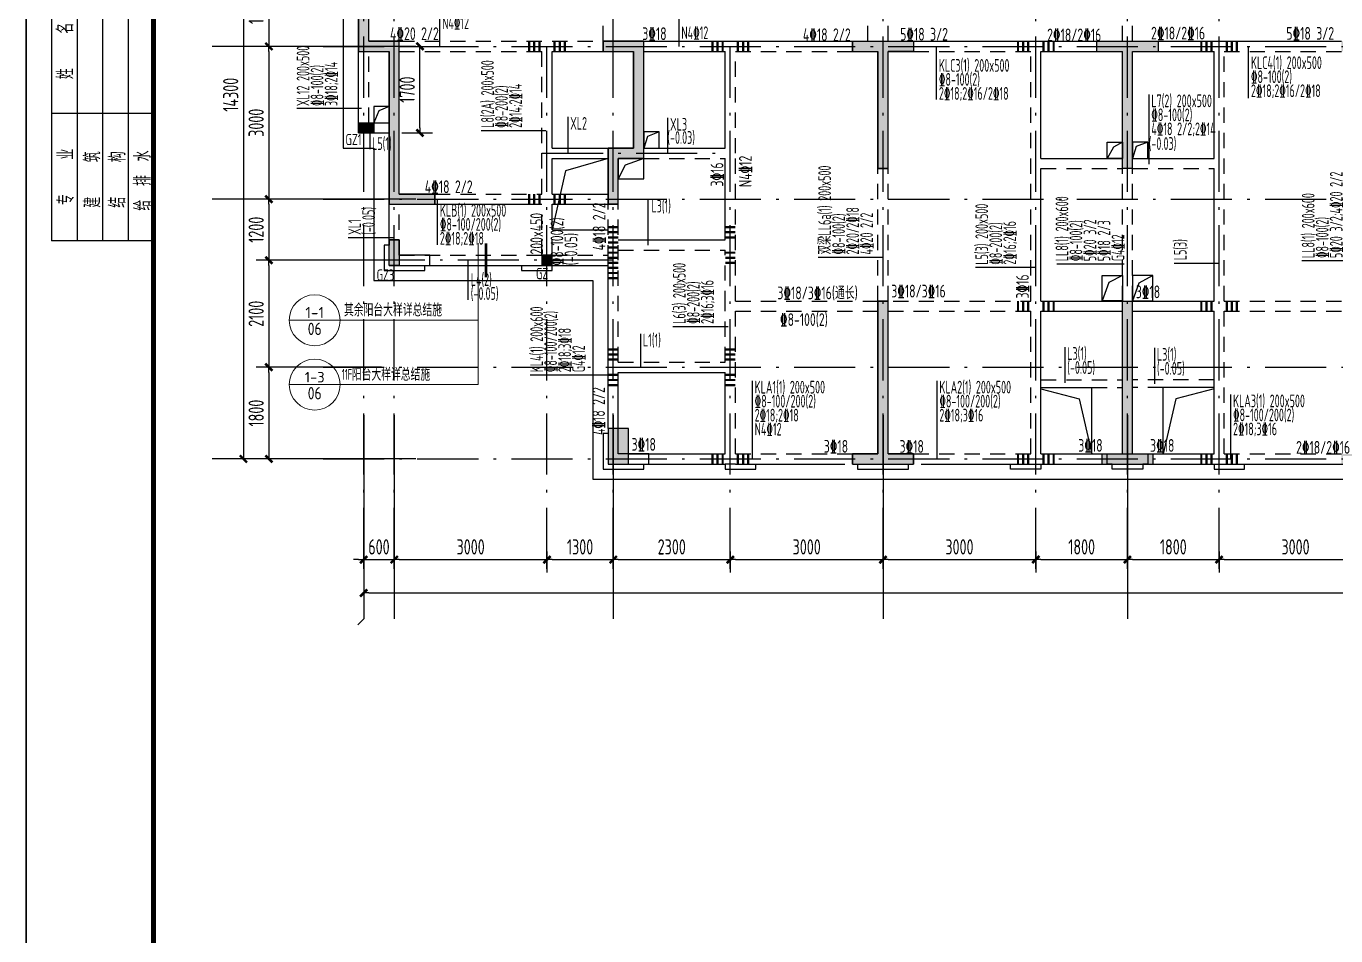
# Model space of a CAD drawing. Extents: x 580289 to 1106878, y -144605 to 78052.
# Drawn here: x 935416 to 961135, y -34033 to -16174 of the extents above; entities that cross this region are included whole.
import ezdxf
from ezdxf.enums import TextEntityAlignment as Align

# ---------------------------------------------------------------- set-up
doc = ezdxf.new("R2010")
doc.units = 0
doc.header["$LTSCALE"] = 100
doc.linetypes.add('2', pattern=[18.5, 12, -3, 0.5, -3])
doc.linetypes.add('3', pattern=[5, 3, -2])
doc.layers.get('0').update_dxf_attribs({"linetype": 'CONTINUOUS'})
doc.layers.get('Defpoints').update_dxf_attribs({"linetype": 'CONTINUOUS'})
for name, color, linetype in [('AXIS', 3, 'CONTINUOUS'), ('COLU', 7, 'CONTINUOUS'), ('DIM', 3, 'CONTINUOUS'), ('HATCH', 254, 'CONTINUOUS'), ('jiangcha', 5, 'CONTINUOUS'), ('T图框', 7, 'CONTINUOUS'), ('xj', 6, 'CONTINUOUS'), ('图框', 254, 'CONTINUOUS'), ('垂直标注', 2, 'CONTINUOUS'), ('构造柱', 7, 'CONTINUOUS'), ('梁', 4, 'CONTINUOUS'), ('梁原位标注', 7, 'CONTINUOUS'), ('梁虚线', 134, '3'), ('次梁箍筋', 1, 'CONTINUOUS'), ('水平标注', 2, 'CONTINUOUS'), ('洞口边线', 7, 'CONTINUOUS'), ('管道井', 3, 'CONTINUOUS'), ('网格', 253, '2')]:
    doc.layers.add(name, color=color, linetype=linetype)
doc.layers.add('DIM_IDEN', color=1, linetype='CONTINUOUS', lineweight=18)
doc.styles.add('_TCH_LABEL', font='tssdeng.shx', dxfattribs={"width": 0.7, "bigfont": 'tssdchn.shx'})
doc.styles.add('DX', font='tssdeng.shx', dxfattribs={"width": 0.7, "bigfont": 'tssdchn.shx'})
doc.styles.get("Standard").update_dxf_attribs({"font": 'tssdeng.shx', "width": 0.7, "bigfont": 'tssdchn.shx'})
doc.styles.add('TSSD_Dimension', font='Tssdeng.shx', dxfattribs={"width": 0.7, "bigfont": 'tssdchn.shx'})
doc.dimstyles.new('TSSD_100_100$0', dxfattribs={"dimtxt": 300, "dimasz": 100, "dimexe": 250, "dimexo": 250, "dimgap": 100, "dimtad": 1, "dimdec": 0, "dimzin": 0, "dimdsep": 46, "dimtxsty": 'TSSD_Dimension', "dimblk": '_TSDBK', "dimblk1": '_TSDBK', "dimblk2": '_TSDBK', "dimsah": 1, "dimcen": 0, "dimclrt": 7, "dimadec": 0, "dimazin": 0, "dimtfac": 1, "dimtdec": 0, "dimtix": 1, "dimtmove": 2, "dimatfit": 3, "dimldrblk": '_TSDBK', "dimfxl": 1, "dimtolj": 1, "dimtzin": 0, "dimarcsym": 0})

# ---------------------------------------------------------------- blocks, each defined once
blk = doc.blocks.new('A$C72C84CBD')
at = {"layer": '图框', "color": 0}
for p, q in [((500, 58400), (500, 43400)), ((1000, 58400), (1000, 43400)), ((1500, 58400), (1500, 43400)), ((2000, 58400), (2000, 43400)), ((2500, 45900), (500, 45900)), ((2500, 43400), (500, 43400))]:
    blk.add_line(p, q, dxfattribs=at)
for points in [[(0, 0), (0, 59400), (84100, 59400), (84100, 0)], [(0, 0), (84100, 0), (84100, 59400), (0, 59400)]]:
    blk.add_lwpolyline(points, close=True, dxfattribs=at)
at = {"layer": '图框', "color": 0, "const_width": 100}
blk.add_lwpolyline([(2500, 1000), (83100, 1000), (83100, 58400), (2500, 58400)], close=True, dxfattribs=at)
at = {"layer": '图框', "color": 0, "style": 'DX', "width": 0.7}
for s, p in [('姓     名', (752, 47126)), ('专     业', (762, 44655)), ('建     筑', (1283, 44602, 2200)), ('结     构', (1774, 44602, 2200)), ('给  排  水', (2271, 44582, 2200))]:
    blk.add_text(s, height=320, rotation=90, dxfattribs=at).set_placement(p, align=Align.MIDDLE)
blk = doc.blocks.new('图框')
at = {"layer": 'T图框', "color": 4}
blk.add_blockref('A$C72C84CBD', (602717, 102744), dxfattribs=at)
blk = doc.blocks.new('_TSDBK')
blk.add_line((-1, 0), (0, 0))
at = {"const_width": 0.5}
blk.add_lwpolyline([(-0.7, -0.7), (0.7, 0.7)], dxfattribs=at)
blk = doc.blocks.new('*D1943')
at = {"layer": 'Defpoints', "color": 0}
for p in [(-26562, 1500), (-26562, 100), (-26562, 100)]:
    blk.add_point(p, dxfattribs=at)
at = {"layer": 'DIM', "color": 0, "lineweight": -2}
for p, q in [((-26562, 1400), (-26562, 200)), ((-26312, 1500), (-26312, 1500)), ((-26312, 100), (-26312, 100))]:
    blk.add_line(p, q, dxfattribs=at)
at = {"layer": 'DIM', "color": 0, "lineweight": -2, "xscale": 100, "yscale": 100, "zscale": 100}
for p, rotation in [((-26562, 1500), 90), ((-26562, 100), 270)]:
    blk.add_blockref('_TSDBK', p, dxfattribs=dict(at, rotation=rotation))
at = {"layer": 'DIM', "color": 7, "insert": (-26812, 800), "char_height": 300, "attachment_point": 5, "rotation": 90, "style": 'TSSD_Dimension'}
blk.add_mtext('\\A1;1400', dxfattribs=at)
blk = doc.blocks.new('*D1944')
at = {"layer": 'Defpoints', "color": 0}
for p in [(-26562, 100), (-26562, -2900), (-26562, -2900)]:
    blk.add_point(p, dxfattribs=at)
at = {"layer": 'DIM', "color": 0, "lineweight": -2}
for p, q in [((-26562, 0), (-26562, -2800)), ((-26312, 100), (-26312, 100)), ((-26312, -2900), (-26312, -2900))]:
    blk.add_line(p, q, dxfattribs=at)
at = {"layer": 'DIM', "color": 0, "lineweight": -2, "xscale": 100, "yscale": 100, "zscale": 100}
for p, rotation in [((-26562, 100), 90), ((-26562, -2900), 270)]:
    blk.add_blockref('_TSDBK', p, dxfattribs=dict(at, rotation=rotation))
at = {"layer": 'DIM', "color": 7, "insert": (-26812, -1400), "char_height": 300, "attachment_point": 5, "rotation": 90, "style": 'TSSD_Dimension'}
blk.add_mtext('\\A1;3000', dxfattribs=at)
blk = doc.blocks.new('*D1945')
at = {"layer": 'Defpoints', "color": 0}
for p in [(-25498, -6200), (-26562, -8000), (-25498, -8000)]:
    blk.add_point(p, dxfattribs=at)
at = {"layer": 'DIM', "color": 0, "lineweight": -2}
for p, q in [((-25748, -6200), (-26812, -6200)), ((-26562, -6300), (-26562, -7900)), ((-25748, -8000), (-26812, -8000))]:
    blk.add_line(p, q, dxfattribs=at)
at = {"layer": 'DIM', "color": 0, "lineweight": -2, "xscale": 100, "yscale": 100, "zscale": 100}
for p, rotation in [((-26562, -6200), 90), ((-26562, -8000), 270)]:
    blk.add_blockref('_TSDBK', p, dxfattribs=dict(at, rotation=rotation))
at = {"layer": 'DIM', "color": 7, "insert": (-26812, -7100), "char_height": 300, "attachment_point": 5, "rotation": 90, "style": 'TSSD_Dimension'}
blk.add_mtext('\\A1;1800', dxfattribs=at)
blk = doc.blocks.new('*D1946')
at = {"layer": 'Defpoints', "color": 0}
for p in [(-27062, 6300), (-27062, -8000), (-27062, -8000)]:
    blk.add_point(p, dxfattribs=at)
at = {"layer": 'DIM', "color": 0, "lineweight": -2}
for p, q in [((-27312, 6300), (-27312, 6300)), ((-27062, 6200), (-27062, -7900))]:
    blk.add_line(p, q, dxfattribs=at)
at = {"layer": 'DIM', "color": 0, "lineweight": -2, "xscale": 100, "yscale": 100, "zscale": 100}
for p, rotation in [((-27062, 6300), 90), ((-27062, -8000), 270)]:
    blk.add_blockref('_TSDBK', p, dxfattribs=dict(at, rotation=rotation))
at = {"layer": 'DIM', "color": 7, "insert": (-27312, -850), "char_height": 300, "attachment_point": 5, "rotation": 90, "style": 'TSSD_Dimension'}
blk.add_mtext('\\A1;14300', dxfattribs=at)
blk = doc.blocks.new('*D1947')
at = {"layer": 'Defpoints', "color": 0}
for p in [(-24700, -9569), (-24100, -9569), (-24100, -9977)]:
    blk.add_point(p, dxfattribs=at)
at = {"layer": 'DIM', "color": 0, "lineweight": -2}
for p, q in [((-24800, -9977), (-24900, -9977)), ((-24700, -9819), (-24700, -10227)), ((-24700, -9977), (-24100, -9977)), ((-24100, -9819), (-24100, -10227)), ((-24000, -9977), (-23900, -9977))]:
    blk.add_line(p, q, dxfattribs=at)
at = {"layer": 'DIM', "color": 0, "lineweight": -2, "xscale": 100, "yscale": 100, "zscale": 100}
blk.add_blockref('_TSDBK', (-24700, -9977), dxfattribs=at)
at = {"layer": 'DIM', "color": 0, "lineweight": -2, "xscale": 100, "yscale": 100, "zscale": 100, "rotation": 180}
blk.add_blockref('_TSDBK', (-24100, -9977), dxfattribs=at)
at = {"layer": 'DIM', "color": 7, "insert": (-24400, -9727), "char_height": 300, "attachment_point": 5, "style": 'TSSD_Dimension'}
blk.add_mtext('\\A1;600', dxfattribs=at)
blk = doc.blocks.new('*D1948')
at = {"layer": 'Defpoints', "color": 0}
for p in [(-24100, -9569), (-21100, -9569), (-21100, -9977)]:
    blk.add_point(p, dxfattribs=at)
at = {"layer": 'DIM', "color": 0, "lineweight": -2}
for p, q in [((-24100, -9819), (-24100, -10227)), ((-24000, -9977), (-21200, -9977)), ((-21100, -9819), (-21100, -10227))]:
    blk.add_line(p, q, dxfattribs=at)
at = {"layer": 'DIM', "color": 0, "lineweight": -2, "xscale": 100, "yscale": 100, "zscale": 100, "rotation": 180}
blk.add_blockref('_TSDBK', (-24100, -9977), dxfattribs=at)
at = {"layer": 'DIM', "color": 0, "lineweight": -2, "xscale": 100, "yscale": 100, "zscale": 100}
blk.add_blockref('_TSDBK', (-21100, -9977), dxfattribs=at)
at = {"layer": 'DIM', "color": 7, "insert": (-22600, -9727), "char_height": 300, "attachment_point": 5, "style": 'TSSD_Dimension'}
blk.add_mtext('\\A1;3000', dxfattribs=at)
blk = doc.blocks.new('*D1949')
at = {"layer": 'Defpoints', "color": 0}
for p in [(-21100, -9569), (-19800, -9569), (-19800, -9977)]:
    blk.add_point(p, dxfattribs=at)
at = {"layer": 'DIM', "color": 0, "lineweight": -2}
for p, q in [((-21100, -9819), (-21100, -10227)), ((-21000, -9977), (-19900, -9977)), ((-19800, -9819), (-19800, -10227))]:
    blk.add_line(p, q, dxfattribs=at)
at = {"layer": 'DIM', "color": 0, "lineweight": -2, "xscale": 100, "yscale": 100, "zscale": 100, "rotation": 180}
blk.add_blockref('_TSDBK', (-21100, -9977), dxfattribs=at)
at = {"layer": 'DIM', "color": 0, "lineweight": -2, "xscale": 100, "yscale": 100, "zscale": 100}
blk.add_blockref('_TSDBK', (-19800, -9977), dxfattribs=at)
at = {"layer": 'DIM', "color": 7, "insert": (-20450, -9727), "char_height": 300, "attachment_point": 5, "style": 'TSSD_Dimension'}
blk.add_mtext('\\A1;1300', dxfattribs=at)
blk = doc.blocks.new('*D1950')
at = {"layer": 'Defpoints', "color": 0}
for p in [(-19800, -9569), (-17500, -9569), (-17500, -9977)]:
    blk.add_point(p, dxfattribs=at)
at = {"layer": 'DIM', "color": 0, "lineweight": -2}
for p, q in [((-19800, -9819), (-19800, -10227)), ((-19700, -9977), (-17600, -9977)), ((-17500, -9819), (-17500, -10227))]:
    blk.add_line(p, q, dxfattribs=at)
at = {"layer": 'DIM', "color": 0, "lineweight": -2, "xscale": 100, "yscale": 100, "zscale": 100, "rotation": 180}
blk.add_blockref('_TSDBK', (-19800, -9977), dxfattribs=at)
at = {"layer": 'DIM', "color": 0, "lineweight": -2, "xscale": 100, "yscale": 100, "zscale": 100}
blk.add_blockref('_TSDBK', (-17500, -9977), dxfattribs=at)
at = {"layer": 'DIM', "color": 7, "insert": (-18650, -9727), "char_height": 300, "attachment_point": 5, "style": 'TSSD_Dimension'}
blk.add_mtext('\\A1;2300', dxfattribs=at)
blk = doc.blocks.new('*D1951')
at = {"layer": 'Defpoints', "color": 0}
for p in [(-17500, -9569), (-14500, -9569), (-14500, -9977)]:
    blk.add_point(p, dxfattribs=at)
at = {"layer": 'DIM', "color": 0, "lineweight": -2}
for p, q in [((-17500, -9819), (-17500, -10227)), ((-17400, -9977), (-14600, -9977)), ((-14500, -9819), (-14500, -10227))]:
    blk.add_line(p, q, dxfattribs=at)
at = {"layer": 'DIM', "color": 0, "lineweight": -2, "xscale": 100, "yscale": 100, "zscale": 100, "rotation": 180}
blk.add_blockref('_TSDBK', (-17500, -9977), dxfattribs=at)
at = {"layer": 'DIM', "color": 0, "lineweight": -2, "xscale": 100, "yscale": 100, "zscale": 100}
blk.add_blockref('_TSDBK', (-14500, -9977), dxfattribs=at)
at = {"layer": 'DIM', "color": 7, "insert": (-16000, -9727), "char_height": 300, "attachment_point": 5, "style": 'TSSD_Dimension'}
blk.add_mtext('\\A1;3000', dxfattribs=at)
blk = doc.blocks.new('*D1952')
at = {"layer": 'Defpoints', "color": 0}
for p in [(-14500, -9569), (-11500, -9569), (-11500, -9977)]:
    blk.add_point(p, dxfattribs=at)
at = {"layer": 'DIM', "color": 0, "lineweight": -2}
for p, q in [((-14500, -9819), (-14500, -10227)), ((-14400, -9977), (-11600, -9977)), ((-11500, -9819), (-11500, -10227))]:
    blk.add_line(p, q, dxfattribs=at)
at = {"layer": 'DIM', "color": 0, "lineweight": -2, "xscale": 100, "yscale": 100, "zscale": 100, "rotation": 180}
blk.add_blockref('_TSDBK', (-14500, -9977), dxfattribs=at)
at = {"layer": 'DIM', "color": 0, "lineweight": -2, "xscale": 100, "yscale": 100, "zscale": 100}
blk.add_blockref('_TSDBK', (-11500, -9977), dxfattribs=at)
at = {"layer": 'DIM', "color": 7, "insert": (-13000, -9727), "char_height": 300, "attachment_point": 5, "style": 'TSSD_Dimension'}
blk.add_mtext('\\A1;3000', dxfattribs=at)
blk = doc.blocks.new('*D1953')
at = {"layer": 'Defpoints', "color": 0}
for p in [(-11500, -9569), (-9700, -9569), (-9700, -9977)]:
    blk.add_point(p, dxfattribs=at)
at = {"layer": 'DIM', "color": 0, "lineweight": -2}
for p, q in [((-11500, -9819), (-11500, -10227)), ((-11400, -9977), (-9800, -9977)), ((-9700, -9819), (-9700, -10227))]:
    blk.add_line(p, q, dxfattribs=at)
at = {"layer": 'DIM', "color": 0, "lineweight": -2, "xscale": 100, "yscale": 100, "zscale": 100, "rotation": 180}
blk.add_blockref('_TSDBK', (-11500, -9977), dxfattribs=at)
at = {"layer": 'DIM', "color": 0, "lineweight": -2, "xscale": 100, "yscale": 100, "zscale": 100}
blk.add_blockref('_TSDBK', (-9700, -9977), dxfattribs=at)
at = {"layer": 'DIM', "color": 7, "insert": (-10600, -9727), "char_height": 300, "attachment_point": 5, "style": 'TSSD_Dimension'}
blk.add_mtext('\\A1;1800', dxfattribs=at)
blk = doc.blocks.new('*D1954')
at = {"layer": 'Defpoints', "color": 0}
for p in [(-9700, -9569), (-7900, -9569), (-7900, -9977)]:
    blk.add_point(p, dxfattribs=at)
at = {"layer": 'DIM', "color": 0, "lineweight": -2}
for p, q in [((-9700, -9819), (-9700, -10227)), ((-9600, -9977), (-8000, -9977)), ((-7900, -9819), (-7900, -10227))]:
    blk.add_line(p, q, dxfattribs=at)
at = {"layer": 'DIM', "color": 0, "lineweight": -2, "xscale": 100, "yscale": 100, "zscale": 100, "rotation": 180}
blk.add_blockref('_TSDBK', (-9700, -9977), dxfattribs=at)
at = {"layer": 'DIM', "color": 0, "lineweight": -2, "xscale": 100, "yscale": 100, "zscale": 100}
blk.add_blockref('_TSDBK', (-7900, -9977), dxfattribs=at)
at = {"layer": 'DIM', "color": 7, "insert": (-8800, -9727), "char_height": 300, "attachment_point": 5, "style": 'TSSD_Dimension'}
blk.add_mtext('\\A1;1800', dxfattribs=at)
blk = doc.blocks.new('*D1955')
at = {"layer": 'Defpoints', "color": 0}
for p in [(-7900, -9569), (-4900, -9569), (-4900, -9977)]:
    blk.add_point(p, dxfattribs=at)
at = {"layer": 'DIM', "color": 0, "lineweight": -2}
for p, q in [((-7900, -9819), (-7900, -10227)), ((-7800, -9977), (-5000, -9977)), ((-4900, -9819), (-4900, -10227))]:
    blk.add_line(p, q, dxfattribs=at)
at = {"layer": 'DIM', "color": 0, "lineweight": -2, "xscale": 100, "yscale": 100, "zscale": 100, "rotation": 180}
blk.add_blockref('_TSDBK', (-7900, -9977), dxfattribs=at)
at = {"layer": 'DIM', "color": 0, "lineweight": -2, "xscale": 100, "yscale": 100, "zscale": 100}
blk.add_blockref('_TSDBK', (-4900, -9977), dxfattribs=at)
at = {"layer": 'DIM', "color": 7, "insert": (-6400, -9727), "char_height": 300, "attachment_point": 5, "style": 'TSSD_Dimension'}
blk.add_mtext('\\A1;3000', dxfattribs=at)
blk = doc.blocks.new('*D1969')
at = {"layer": 'Defpoints', "color": 0}
for p in [(-24700, -10476), (24500, -10356), (24500, -10631)]:
    blk.add_point(p, dxfattribs=at)
at = {"layer": 'DIM', "color": 0, "lineweight": -2}
for p, q in [((-24700, -10726), (-24700, -10881)), ((-24600, -10631), (24400, -10631)), ((24500, -10606), (24500, -10881))]:
    blk.add_line(p, q, dxfattribs=at)
at = {"layer": 'DIM', "color": 0, "lineweight": -2, "xscale": 100, "yscale": 100, "zscale": 100, "rotation": 180}
blk.add_blockref('_TSDBK', (-24700, -10631), dxfattribs=at)
at = {"layer": 'DIM', "color": 0, "lineweight": -2, "xscale": 100, "yscale": 100, "zscale": 100}
blk.add_blockref('_TSDBK', (24500, -10631), dxfattribs=at)
at = {"layer": 'DIM', "color": 7, "insert": (-100, -10381), "char_height": 300, "attachment_point": 5, "style": 'TSSD_Dimension'}
blk.add_mtext('\\A1;49200', dxfattribs=at)
blk = doc.blocks.new('*D1979')
at = {"layer": 'Defpoints', "color": 0}
for p in [(-24200, -2900), (-26562, -4100), (-24200, -4100)]:
    blk.add_point(p, dxfattribs=at)
at = {"layer": 'DIM', "color": 0, "lineweight": -2}
for p, q in [((-24450, -2900), (-26812, -2900)), ((-26562, -3000), (-26562, -4000)), ((-24450, -4100), (-26812, -4100))]:
    blk.add_line(p, q, dxfattribs=at)
at = {"layer": 'DIM', "color": 0, "lineweight": -2, "xscale": 100, "yscale": 100, "zscale": 100}
for p, rotation in [((-26562, -2900), 90), ((-26562, -4100), 270)]:
    blk.add_blockref('_TSDBK', p, dxfattribs=dict(at, rotation=rotation))
at = {"layer": 'DIM', "color": 7, "insert": (-26812, -3500), "char_height": 300, "attachment_point": 5, "rotation": 90, "style": 'TSSD_Dimension'}
blk.add_mtext('\\A1;1200', dxfattribs=at)
blk = doc.blocks.new('*D1980')
at = {"layer": 'Defpoints', "color": 0}
for p in [(-24200, -4100), (-26562, -6200), (-24100, -6200)]:
    blk.add_point(p, dxfattribs=at)
at = {"layer": 'DIM', "color": 0, "lineweight": -2}
for p, q in [((-24450, -4100), (-26812, -4100)), ((-26562, -4200), (-26562, -6100)), ((-24350, -6200), (-26812, -6200))]:
    blk.add_line(p, q, dxfattribs=at)
at = {"layer": 'DIM', "color": 0, "lineweight": -2, "xscale": 100, "yscale": 100, "zscale": 100}
for p, rotation in [((-26562, -4100), 90), ((-26562, -6200), 270)]:
    blk.add_blockref('_TSDBK', p, dxfattribs=dict(at, rotation=rotation))
at = {"layer": 'DIM', "color": 7, "insert": (-26812, -5150), "char_height": 300, "attachment_point": 5, "rotation": 90, "style": 'TSSD_Dimension'}
blk.add_mtext('\\A1;2100', dxfattribs=at)
blk = doc.blocks.new('*D1082')
at = {"layer": 'Defpoints', "color": 0}
for p in [(942510, -16570), (943149, -16570), (942544, -18269)]:
    blk.add_point(p, dxfattribs=at)
at = {"layer": 'DIM', "color": 0, "lineweight": -2}
for p, q in [((942760, -16570), (943399, -16570)), ((943149, -18169), (943149, -16670)), ((942794, -18269), (943399, -18269))]:
    blk.add_line(p, q, dxfattribs=at)
at = {"layer": 'DIM', "color": 0, "lineweight": -2, "xscale": 100, "yscale": 100, "zscale": 100}
for p, rotation in [((943149, -16570), 90), ((943149, -18269), 270)]:
    blk.add_blockref('_TSDBK', p, dxfattribs=dict(at, rotation=rotation))
at = {"layer": 'DIM', "color": 7, "insert": (942899, -17420), "char_height": 300, "attachment_point": 5, "rotation": 90, "style": 'TSSD_Dimension'}
blk.add_mtext('\\A1;1700', dxfattribs=at)
blk = doc.blocks.new('biaozhun')
at = {"layer": 'HATCH'}
h = blk.add_hatch(color=256, dxfattribs=at)
h.paths.add_polyline_path([(-19500, -8100), (-19500, -7400), (-19900, -7400), (-19900, -8100)])
h.paths.add_polyline_path([(-24000, 3000), (-24000, 3450), (-24800, 3450), (-24800, 3000)])
h.paths.add_polyline_path([(-20500, 5400), (-20500, 5600), (-20000, 5600), (-20000, 6400), (-19200, 6400), (-19200, 6200), (-19800, 6200), (-19800, 5400)])
h.paths.add_polyline_path([(-24000, 4700), (-24200, 4700), (-24200, 5600), (-22500, 5600), (-22500, 5400), (-24000, 5400)])
h.paths.add_polyline_path([(-19700, -3000), (-19900, -3000), (-19900, -1900), (-19400, -1900), (-19400, 0), (-19999.3, 0), (-19999.3, 200), (-19200, 200), (-19200, -2100), (-19700, -2100)])
h.paths.add_polyline_path([(-24200, -3000), (-24200, 0), (-24800, 0), (-24800, 900), (-24600, 900), (-24600, 200), (-24000, 200), (-24000, -2800), (-23300, -2800), (-23300, -3000)])
h.paths.add_polyline_path([(-20000, 3200), (-19800, 3200), (-19800, 1600), (-19100, 1600), (-19100, 1400), (-20000, 1400)])
edge = h.paths.add_edge_path()
edge.add_line((-18000, 6200), (-18000, 6400))
edge.add_line((-18000, 6400), (-17200, 6400))
edge.add_line((-18000, 6200), (-17400, 6200))
h = blk.add_hatch(color=256, dxfattribs=at)
h.paths.add_polyline_path([(19300, -8100), (19300, -7400), (19700, -7400), (19700, -8100)])
h.paths.add_polyline_path([(23800, 3000), (23800, 3450), (24600, 3450), (24600, 3000)])
h.paths.add_polyline_path([(-1550, 200), (-1550, 0), (-1450, 0), (-200, 0), (-200, -2300), (0, -2300), (0, 0), (1350, 0), (1350, 200)])
h.paths.add_polyline_path([(20300, 5400), (20300, 5600), (19800, 5600), (19800, 6400), (19000, 6400), (19000, 6200), (19600, 6200), (19600, 5400)])
h.paths.add_polyline_path([(23800, 4700), (24000, 4700), (24000, 5600), (22300, 5600), (22300, 5400), (23800, 5400)])
h.paths.add_polyline_path([(19500, -3000), (19700, -3000), (19700, -1900), (19200, -1900), (19200, 0), (19799.3, 0), (19799.3, 200), (19000, 200), (19000, -2100), (19500, -2100)])
h.paths.add_polyline_path([(24000, -3000), (24000, 0), (24600, 0), (24600, 900), (24400, 900), (24400, 200), (23800, 200), (23800, -2800), (23100, -2800), (23100, -3000)])
h.paths.add_polyline_path([(19800, 3200), (19600, 3200), (19600, 1600), (18900, 1600), (18900, 1400), (19800, 1400)])
h.paths.add_polyline_path([(14200, -2300), (14400, -2300), (14400, 0), (14900, 0), (14900, 200), (14200, 200), (13700, 200), (13700, 0), (14200, 0)])
h.paths.add_polyline_path([(17800, 6200), (17800, 6400), (17000, 6400), (17000, 4500), (16600, 4500), (16600, 4300), (17200, 4300), (17200, 6200)])
h.paths.add_polyline_path([(14400, 1600), (14400, 4300), (15300, 4300), (15300, 4500), (14200, 4500), (14200, 1400), (15300, 1400), (15300, 1600)])
h.paths.add_polyline_path([(10000, -8100), (10000, -7900), (9600, -7900), (9600, -4900), (9400, -4900), (9400, -7900), (9000, -7900), (9000, -8100), (9600, -8100)])
h.paths.add_polyline_path([(10100, 0), (10100, 200), (9400, 200), (8900, 200), (8900, 0), (9400, 0), (9400, -2300), (9600, -2300), (9600, 0)])
h.paths.add_polyline_path([(4600, -2300), (4800, -2300), (4800, 0), (5300, 0), (5300, 200), (4600, 200), (4100, 200), (4100, 0), (4600, 0)])
h.paths.add_polyline_path([(1250, 200), (-200, 200), (-1450, 200), (0, 200)], flags=0)
h.paths.add_polyline_path([(-200, -2300), (0, -2300)], flags=17)
h.paths.add_polyline_path([(-1450, 0), (-200, 0)], flags=0)
h.paths.add_polyline_path([(-200, -2300), (-200, 0)], flags=17)
h.paths.add_polyline_path([(0, -2300), (0, 0)], flags=17)
h.paths.add_polyline_path([(1250, 0), (0, 0)], flags=0)
h.paths.add_polyline_path([(-4800, -2300), (-5000, -2300), (-5000, 0), (-5500, 0), (-5500, 200), (-4800, 200), (-4300, 200), (-4300, 0), (-4800, 0)])
h.paths.add_polyline_path([(-14400, -2300), (-14600, -2300), (-14600, 0), (-15100, 0), (-15100, 200), (-14400, 200), (-13900, 200), (-13900, 0), (-14400, 0)])
h.paths.add_polyline_path([(-10300, 0), (-10300, 200), (-9600, 200), (-9100, 200), (-9100, 0), (-9600, 0), (-9600, -2300), (-9800, -2300), (-9800, 0)])
h.paths.add_polyline_path([(-10200, -8100), (-10200, -7900), (-9800, -7900), (-9800, -4900), (-9600, -4900), (-9600, -7900), (-9200, -7900), (-9200, -8100), (-9800, -8100)])
h.paths.add_polyline_path([(-18000, 6200), (-18000, 6400), (-17200, 6400), (-17200, 4500), (-16800, 4500), (-16800, 4300), (-17400, 4300), (-17400, 6200)])
h.paths.add_polyline_path([(-14600, 1600), (-14600, 4300), (-15500, 4300), (-15500, 4500), (-14400, 4500), (-14400, 1400), (-15500, 1400), (-15500, 1600)])
edge = h.paths.add_edge_path(flags=16)
edge.add_line((1350, 0), (1350, 200))
edge.add_line((-1550, 200), (-1550, 0))
h = blk.add_hatch(color=256, dxfattribs=at)
h.paths.add_polyline_path([(-14400, -4900), (-14600, -4900), (-14600, -7900), (-15100, -7900), (-15100, -8100), (-14600, -8100), (-13900, -8100), (-13900, -7900), (-14400, -7900)])
h.paths.add_polyline_path([(-4800, -4900), (-5000, -4900), (-5000, -7900), (-5500, -7900), (-5500, -8100), (-5000, -8100), (-4300, -8100), (-4300, -7900), (-4800, -7900)])
h.paths.add_polyline_path([(4600, -7900), (4100, -7900), (4100, -8100), (4800, -8100), (5300, -8100), (5300, -7900), (4800, -7900), (4800, -4900), (4600, -4900)])
h.paths.add_polyline_path([(14400, -4900), (14200, -4900), (14200, -7900), (13700, -7900), (13700, -8100), (14400, -8100), (14900, -8100), (14900, -7900), (14400, -7900)])
at = {"layer": 'AXIS'}
for p, q in [((-23674.2, 100), (-27674.2, 100)), ((-23674.2, -2900), (-27674.2, -2900)), ((-24700, -7138.2), (-24700, -11138.2)), ((-24100, -7138.2), (-24100, -11138.2)), ((-19800, -7138.2), (-19800, -11138.2)), ((-14500, -7138.2), (-14500, -11138.2)), ((-9700, -7138.2), (-9700, -11138.2)), ((-23674.2, -8000), (-27674.2, -8000)), ((-24817.2, -11255.4), (-24700, -11138.2))]:
    blk.add_line(p, q, dxfattribs=at)
at = {"layer": 'COLU'}
for points in [[(-24800, 0), (-24800, 900)], [(-24800, 900), (-24800, 0), (-24200, 0), (-24200, -3000), (-23300, -3000), (-23300, -2800), (-24000, -2800), (-24000, 200), (-24600, 200), (-24600, 900), (-24800, 900)], [(-24600, 200), (-24600, 900)], [(-24800, 0), (-24200, 0)], [(-24600, 200), (-24000, 200)], [(-24200, -3000), (-24200, 0)], [(-24000, -2800), (-24000, 200)], [(-19999.3, 200), (-19200, 200)], [(-19999.3, 0), (-19999.3, 200)], [(-19999.3, 200), (-19999.3, 0), (-19400, 0), (-19400, -1900), (-19900, -1900), (-19900, -3000), (-19700, -3000), (-19700, -2100), (-19200, -2100), (-19200, 200), (-19999.3, 200)], [(-19999.3, 0), (-19400, 0)], [(-19400, -1900), (-19400, 0)], [(-19200, -2100), (-19200, 200)], [(-15100, 200), (-14400, 200)], [(-15100, 0), (-15100, 200)], [(-15100, 200), (-15100, 0), (-14600, 0), (-14600, -2300), (-14400, -2300), (-14400, 0)], [(-15100, 200), (-13900, 200), (-13900, 0), (-14400, 0)], [(-15100, 0), (-14600, 0)], [(-14600, -2300), (-14600, 0)], [(-14400, 200), (-13900, 200)], [(-14400, 0), (-13900, 0)], [(-14400, -2300), (-14400, 0)], [(-13900, 200), (-13900, 0)], [(-10300, 200), (-9600, 200)], [(-10300, 0), (-10300, 200)], [(-10300, 0), (-9800, 0)], [(-9800, -2300), (-9800, 0)], [(-9600, 200), (-9100, 200)], [(-9600, 0), (-9100, 0)], [(-9600, -2300), (-9600, 0)], [(-9100, 200), (-9100, 0)], [(-19900, -1900), (-19400, -1900)], [(-19900, -3000), (-19900, -1900)], [(-19700, -2100), (-19200, -2100)], [(-19700, -3000), (-19700, -2100)], [(-14400, -2300), (-14600, -2300)], [(-9600, -2300), (-9800, -2300)], [(-24000, -2800), (-23300, -2800)], [(-23300, -2800), (-23300, -3000)], [(-24200, -3000), (-23300, -3000)], [(-19700, -3000), (-19900, -3000)], [(-14400, -4900), (-14600, -4900), (-14600, -7900), (-15100, -7900), (-15100, -8100), (-13900, -8100), (-13900, -7900), (-14400, -7900), (-14400, -4900)], [(-14600, -7900), (-14600, -4900)], [(-14600, -4900), (-14400, -4900)], [(-14400, -7900), (-14400, -4900)], [(-9800, -7900), (-9800, -4900)], [(-9800, -4900), (-9600, -4900)], [(-9600, -7900), (-9600, -4900)], [(-19900, -7400), (-19900, -8100), (-19500, -8100), (-19500, -7400), (-19900, -7400)], [(-15100, -7900), (-14600, -7900)], [(-15100, -8100), (-15100, -7900)], [(-14400, -7900), (-13900, -7900)], [(-13900, -7900), (-13900, -8100)], [(-10200, -7900), (-9800, -7900)], [(-10200, -8100), (-10200, -7900)], [(-9600, -7900), (-9200, -7900)], [(-9200, -7900), (-9200, -8100)], [(-15100, -8100), (-14600, -8100)], [(-14600, -8100), (-13900, -8100)], [(-10200, -8100), (-9800, -8100)], [(-9800, -8100), (-9200, -8100)], [(-5650, -8100), (-5000, -8100)]]:
    blk.add_lwpolyline(points, dxfattribs=at)
blk.add_lwpolyline([(-19500, -8100), (-19500, -7400), (-19900, -7400), (-19900, -8100)], close=True, dxfattribs=at)
at = {"layer": '梁'}
for p, q in [((-19799.3, 200), (-19799.9, 1400)), ((-24800, -1600), (-24800, 0)), ((-21000, -1900), (-21000, 0)), ((-21000, 0), (-19999.3, 0)), ((-19200, 200), (-17500, 200)), ((-19200, 0), (-17600, 0)), ((-17600, -1900), (-17600, 0)), ((-17500, 200), (-15100, 200)), ((-13900, 200), (-11500, 200)), ((-11500, 200), (-10300, 200)), ((-11400, 0), (-10300, 0)), ((-11400, -2100), (-11400, 0)), ((-9100, 200), (-7900, 200)), ((-9100, 0), (-8000, 0)), ((-8000, -2100), (-8000, 0)), ((-7900, 200), (-5500, 200)), ((-24800, -1600), (-24200, -1600)), ((-21000, -1900), (-19900, -1900)), ((-19200, -1900), (-17600, -1900)), ((-21000, -2100), (-19900, -2100)), ((-21000, -2800), (-21000, -2100)), ((-17600, -3700), (-17600, -2100)), ((-11400, -2100), (-9800, -2100)), ((-11400, -4900), (-11400, -2300)), ((-9600, -2100), (-8000, -2100)), ((-8000, -4900), (-8000, -2300)), ((-21000, -2800), (-19900, -2800)), ((-24200, -4200), (-24200, -3000)), ((-23300, -3000), (-21200, -3000)), ((-21000, -3500), (-21000, -3000)), ((-21000, -3000), (-19900, -3000)), ((-21000, -3500), (-19900, -3500)), ((-19700, -3700), (-17600, -3700)), ((-19900, -7400), (-19900, -4100)), ((-24200, -4200), (-21100, -4200)), ((-21100, -4200), (-19900, -4200)), ((-11400, -4900), (-9800, -4900)), ((-11400, -5100), (-9800, -5100)), ((-11400, -7900), (-11400, -5100)), ((-9600, -4900), (-8000, -4900)), ((-9600, -5100), (-8000, -5100)), ((-8000, -7900), (-8000, -5100)), ((-19700, -6300), (-17600, -6300)), ((-19700, -7400), (-19700, -6300)), ((-17600, -7900), (-17600, -6300)), ((-11400, -6600), (-10400, -6600)), ((-10400, -7900), (-10400, -6600)), ((-8000, -6600), (-9000, -6600)), ((-9000, -7900), (-9000, -6600)), ((-19500, -7900), (-17600, -7900)), ((-11400, -7900), (-10200, -7900)), ((-9200, -7900), (-8000, -7900)), ((-19500, -8100), (-17600, -8100)), ((-17400, -8100), (-17600, -8100)), ((-17400, -8100), (-15250, -8100)), ((-13750, -8100), (-10200, -8100)), ((-9200, -8100), (-5650, -8100))]:
    blk.add_line(p, q, dxfattribs=at)
at = {"layer": '梁虚线'}
for p, q in [((-19999.3, 200), (-19999.9, 1400)), ((-14800, 200), (-14800, 1400)), ((-14400, 200), (-14400, 1400)), ((-9800, 200), (-9800, 1400)), ((-9600, 200), (-9600, 1400)), ((-24600, -1400), (-24600, 0)), ((-24000, 200), (-19999.3, 200)), ((-24000, 0), (-21200, 0)), ((-21200, -2800), (-21200, 0)), ((-17400, 0), (-15100, 0)), ((-17400, -2000), (-17400, 0)), ((-13900, 0), (-11600, 0)), ((-11600, -4900), (-11600, 0)), ((-7800, -4900), (-7800, 0)), ((-7800, 0), (-5500, 0)), ((-24600, -1400), (-24200, -1400)), ((-17400, -4900), (-17400, -2000)), ((-19200, -2100), (-17600, -2100)), ((-14600, -4900), (-14600, -2300)), ((-14400, -4900), (-14400, -2300)), ((-11400, -2300), (-9800, -2300)), ((-9800, -4900), (-9800, -2300)), ((-9600, -2300), (-8000, -2300)), ((-9600, -4900), (-9600, -2300)), ((-23300, -2800), (-21200, -2800)), ((-24000, -4000), (-24000, -3000)), ((-21200, -4000), (-21200, -3000)), ((-19900, -4100), (-19900, -3000)), ((-19700, -4100), (-19700, -3000)), ((-21000, -4000), (-21000, -3500)), ((-24000, -4000), (-21200, -4000)), ((-21000, -4000), (-19900, -4000)), ((-19700, -3900), (-17600, -3900)), ((-19700, -6100), (-19700, -4100)), ((-17600, -5000), (-17600, -3900)), ((-17600, -6100), (-17600, -5000)), ((-17400, -4900), (-14600, -4900)), ((-17400, -5100), (-14600, -5100)), ((-17400, -7900), (-17400, -5100)), ((-14400, -5100), (-11600, -5100)), ((-14300, -4900), (-11600, -4900)), ((-11600, -7900), (-11600, -5100)), ((-7800, -4900), (-5000, -4900)), ((-7800, -5100), (-5000, -5100)), ((-7800, -7900), (-7800, -5100)), ((-19700, -6100), (-17600, -6100)), ((-11400, -6450), (-9800, -6450)), ((-10400, -6600), (-9800, -6600)), ((-8000, -6450), (-9600, -6450)), ((-9000, -6600), (-9600, -6600)), ((-17400, -7900), (-15100, -7900)), ((-13900, -7900), (-11600, -7900)), ((-7800, -7900), (-5500, -7900))]:
    blk.add_line(p, q, dxfattribs=at)
at = {"layer": '次梁箍筋', "const_width": 44.9}
for points in [[(-21450, 200), (-21450, 0)], [(-21350, 200), (-21350, 0)], [(-21250, 200), (-21250, 0)], [(-20950, 200), (-20950, 0)], [(-20850, 200), (-20850, 0)], [(-20750, 200), (-20750, 0)], [(-17850, 200), (-17850, 0)], [(-17750, 200), (-17750, 0)], [(-17650, 200), (-17650, 0)], [(-17350, 200), (-17350, 0)], [(-17250, 200), (-17250, 0)], [(-17150, 200), (-17150, 0)], [(-11850, 200), (-11850, 0)], [(-11750, 200), (-11750, 0)], [(-11650, 200), (-11650, 0)], [(-11350, 200), (-11350, 0)], [(-11250, 200), (-11250, 0)], [(-11150, 200), (-11150, 0)], [(-8250, 200), (-8250, 0)], [(-8150, 200), (-8150, 0)], [(-8050, 200), (-8050, 0)], [(-7750, 200), (-7750, 0)], [(-7650, 200), (-7650, 0)], [(-7550, 200), (-7550, 0)], [(-21450, -2800), (-21450, -3000)], [(-21350, -2800), (-21350, -3000)], [(-21250, -2800), (-21250, -3000)], [(-20950, -2800), (-20950, -3000)], [(-20850, -2800), (-20850, -3000)], [(-20750, -2800), (-20750, -3000)], [(-19900, -3450), (-19700, -3450)], [(-19900, -3550), (-19700, -3550)], [(-17600, -3450), (-17400, -3450)], [(-17600, -3550), (-17400, -3550)], [(-19900, -3650), (-19700, -3650)], [(-19900, -3750), (-19700, -3750)], [(-19900, -3850), (-19700, -3850)], [(-17600, -3650), (-17400, -3650)], [(-19900, -3950), (-19700, -3950)], [(-19900, -3950), (-19700, -3950)], [(-19900, -4050), (-19700, -4050)], [(-17600, -3950), (-17400, -3950)], [(-17600, -4050), (-17400, -4050)], [(-19900, -4150), (-19700, -4150)], [(-19900, -4250), (-19700, -4250)], [(-19900, -4350), (-19700, -4350)], [(-17600, -4150), (-17400, -4150)], [(-19900, -4450), (-19700, -4450)], [(-11850, -4900), (-11850, -5100)], [(-11750, -4900), (-11750, -5100)], [(-11650, -4900), (-11650, -5100)], [(-11350, -4900), (-11350, -5100)], [(-11250, -4900), (-11250, -5100)], [(-11150, -4900), (-11150, -5100)], [(-8250, -4900), (-8250, -5100)], [(-8150, -4900), (-8150, -5100)], [(-8050, -4900), (-8050, -5100)], [(-7750, -4900), (-7750, -5100)], [(-7650, -4900), (-7650, -5100)], [(-7550, -4900), (-7550, -5100)], [(-19900, -5850), (-19700, -5850)], [(-17600, -5850), (-17400, -5850)], [(-19900, -5950), (-19700, -5950)], [(-19900, -6050), (-19700, -6050)], [(-17600, -5950), (-17400, -5950)], [(-17600, -6050), (-17400, -6050)], [(-19900, -6350), (-19700, -6350)], [(-19900, -6450), (-19700, -6450)], [(-17600, -6350), (-17400, -6350)], [(-17600, -6450), (-17400, -6450)], [(-19900, -6550), (-19700, -6550)], [(-17600, -6550), (-17400, -6550)], [(-17850, -7900), (-17850, -8100)], [(-17750, -7900), (-17750, -8100)], [(-17650, -7900), (-17650, -8100)], [(-17350, -7900), (-17350, -8100)], [(-17250, -7900), (-17250, -8100)], [(-17150, -7900), (-17150, -8100)], [(-11850, -7900), (-11850, -8100)], [(-11750, -7900), (-11750, -8100)], [(-11650, -7900), (-11650, -8100)], [(-11350, -7900), (-11350, -8100)], [(-11250, -7900), (-11250, -8100)], [(-11150, -7900), (-11150, -8100)], [(-8250, -7900), (-8250, -8100)], [(-8150, -7900), (-8150, -8100)], [(-8050, -7900), (-8050, -8100)], [(-7750, -7900), (-7750, -8100)], [(-7650, -7900), (-7650, -8100)], [(-7550, -7900), (-7550, -8100)]]:
    blk.add_lwpolyline(points, dxfattribs=at)
at = {"layer": '洞口边线'}
for points in [[(-19900, -2100), (-20734.3, -2346.6), (-21000, -3500)], [(-11400, -6621.5), (-10650.6, -6823), (-10400, -7900)], [(-8000, -6621.5), (-8749.4, -6823), (-9000, -7900)]]:
    blk.add_lwpolyline(points, dxfattribs=at)
at = {"layer": '网格'}
for p, q in [((-24700, -10158), (-24700, 8494.5)), ((-24100, -10158), (-24100, 8494.5)), ((-14500, -10158), (-14500, 8494.5)), ((-9700, -10158), (-9700, 8495.8)), ((-11500, -10158), (-11500, 6300)), ((-7900, -10158), (-7900, 6300)), ((-19800, -10158), (-19800, 1401.3)), ((-25497.6, 100), (25297.6, 100)), ((-21100, -10158), (-21100, 100)), ((-17500, -10158), (-17500, 100)), ((-21200, -2000), (-17500, -2000)), ((-25497.6, -2900), (25297.6, -2900)), ((-19800, -4099.7), (-25797.6, -4099.7)), ((-25497.6, -6200), (25297.6, -6200)), ((-25497.6, -8000), (25297.6, -8000))]:
    blk.add_line(p, q, dxfattribs=at)
at = {"layer": 'DIM'}
for base, p1, p2, picture, middle in [((-27062.2, -8000), (-27062.2, 6300), (-27062.2, -8000), '*D1946', (-27312.2, -850)), ((-26562.1, 100), (-26562.1, 1500), (-26562.1, 100), '*D1943', (-26812.1, 800)), ((-26562.1, -2900), (-26562.1, 100), (-26562.1, -2900), '*D1944', (-26812.1, -1400)), ((-26562.1, -4099.7), (-24200, -2900), (-24200, -4099.7), '*D1979', (-26812.1, -3499.8)), ((-26562.1, -6200), (-24200, -4099.7), (-24100, -6200), '*D1980', (-26812.1, -5149.8)), ((-26562.1, -8000), (-25497.6, -6200), (-25497.6, -8000), '*D1945', (-26812.1, -7100))]:
    dim = blk.add_linear_dim(base=base, p1=p1, p2=p2, angle=90, dimstyle='TSSD_100_100$0', dxfattribs=at)
    dim.commit()
    dim.dimension.update_dxf_attribs({"geometry": picture, "text_midpoint": middle})
for base, p1, p2, picture, middle in [((-24100, -9976.8), (-24700, -9569), (-24100, -9569), '*D1947', (-24400, -9726.8)), ((-21100, -9976.8), (-24100, -9569), (-21100, -9569), '*D1948', (-22600, -9726.8)), ((-19800, -9976.8), (-21100, -9569), (-19800, -9569), '*D1949', (-20450, -9726.8)), ((-17500, -9976.8), (-19800, -9569), (-17500, -9569), '*D1950', (-18650, -9726.8)), ((-14500, -9976.8), (-17500, -9569), (-14500, -9569), '*D1951', (-16000, -9726.8)), ((-11500, -9976.8), (-14500, -9569), (-11500, -9569), '*D1952', (-13000, -9726.8)), ((-9700, -9976.8), (-11500, -9569), (-9700, -9569), '*D1953', (-10600, -9726.8)), ((-7900, -9976.8), (-9700, -9569), (-7900, -9569), '*D1954', (-8800, -9726.8)), ((-4900, -9976.8), (-7900, -9569), (-4900, -9569), '*D1955', (-6400, -9726.8)), ((24500, -10631.2), (-24700, -10475.6), (24500, -10356.2), '*D1969', (-100, -10381.2))]:
    dim = blk.add_linear_dim(base=base, p1=p1, p2=p2, dimstyle='TSSD_100_100$0', dxfattribs=at)
    dim.commit()
    dim.dimension.update_dxf_attribs({"geometry": picture, "text_midpoint": middle})

msp = doc.modelspace()

# ---------------------------------------------------------------- hatches: boundary and pattern name
at = {"layer": 'HATCH'}
for points in [[(942244.4, -18270.2), (942244.4, -18068.9), (941944.4, -18068.9), (941944.4, -18270.2)], [(945744.4, -20670.2), (945544.4, -20670.2), (945544.4, -20870.2), (945744.4, -20870.2)]]:
    msp.add_hatch(color=256, dxfattribs=at).paths.add_polyline_path(points)
h = msp.add_hatch(color=256, dxfattribs=at)
h.paths.add_polyline_path([(942644.4, -20768.9), (942744.4, -20768.9), (942744.4, -20470.2), (942744.4, -20470.2), (942744.4, -20370.2), (942644.4, -20370.2)])
h.paths.add_polyline_path([(942644.4, -20370.2), (942544.4, -20370.2), (942544.4, -20670.2), (942544.4, -20670.2), (942544.4, -20768.9), (942644.4, -20768.9)])
h.paths.add_polyline_path([(942544.4, -20768.9), (942544.4, -20870.2), (942644.4, -20870.2), (942644.4, -20768.9)])
h.paths.add_polyline_path([(942644.4, -20768.9), (942644.4, -20870.2), (942744.4, -20870.2), (942744.4, -20768.9)])

# ---------------------------------------------------------------- linework, layer by layer
at = {"layer": 'DIM_IDEN', "color": 3}
for p, q in [((944294.4, -20436.5), (944294.5, -21946.6)), ((944294.4, -20436.5), (944294.4, -22999.1)), ((944294.4, -20436.5), (944294.5, -23210.5)), ((941582.8, -21946.6), (940582.8, -21946.6)), ((944294.5, -21946.6), (941582.8, -21946.6)), ((941582.8, -23210.5), (940582.8, -23210.5)), ((944294.5, -23210.5), (941582.8, -23210.5))]:
    msp.add_line(p, q, dxfattribs=at)
at = {"layer": 'DIM_IDEN', "color": 3, "const_width": 50}
msp.add_lwpolyline([(944444.4, -20436.5), (944444.4, -21102)], dxfattribs=at)
msp.add_lwpolyline([(944444.4, -20436.5), (944444.4, -21102)], dxfattribs=at)
msp.add_lwpolyline([(944444.4, -20436.5), (944444.4, -21102)], dxfattribs=at)
at = {"layer": 'DIM_IDEN', "color": 3}
for centre in [(941082.8, -21946.6), (941082.8, -23210.5)]:
    msp.add_circle(centre, 500, dxfattribs=at)
at = {"layer": 'xj'}
for p, q in [((941644.4, -11770.2), (941644.4, -18570.2)), ((941644.4, -18570.2), (942244.4, -18570.2)), ((942244.4, -18570.2), (942244.4, -21170.2)), ((942244.4, -21170.2), (945744.4, -21170.2)), ((945744.4, -21170.2), (946544.4, -21170.2)), ((946544.4, -21170.2), (946544.4, -25070.2)), ((946544.4, -25070.2), (966644.4, -25070.2))]:
    msp.add_line(p, q, dxfattribs=at)
for points in [[(942744.4, -20470.2), (942744.4, -20370.2), (942544.4, -20370.2), (942544.4, -20470.2), (942444.4, -20470.2), (942444.4, -20970.2), (943244.4, -20970.2), (943244.4, -20870.2), (943344.4, -20870.2), (943344.4, -20670.2), (942744.4, -20670.2)], [(942744.4, -20470.2), (942744.4, -20370.2), (942544.4, -20370.2), (942544.4, -20470.2), (942444.4, -20470.2), (942444.4, -20970.2), (943244.4, -20970.2), (943244.4, -20870.2), (943344.4, -20870.2), (943344.4, -20670.2), (942744.4, -20670.2)], [(947044.4, -24070.2), (946844.4, -24070.2), (946844.4, -24170.2), (946744.4, -24170.2), (946744.4, -24870.2), (947544.4, -24870.2), (947544.4, -24770.2), (947644.4, -24770.2), (947644.4, -24570.2), (947044.4, -24570.2)], [(947044.4, -24070.2), (946844.4, -24070.2), (946844.4, -24170.2), (946744.4, -24170.2), (946744.4, -24870.2), (947544.4, -24870.2), (947544.4, -24770.2), (947644.4, -24770.2), (947644.4, -24570.2), (947044.4, -24570.2)], [(956644.4, -24570.2), (957444.4, -24570.2), (957444.4, -24770.2), (957344.4, -24770.2), (957344.4, -24870.2), (956744.4, -24870.2), (956744.4, -24770.2), (956644.4, -24770.2)], [(956644.4, -24570.2), (957444.4, -24570.2), (957444.4, -24770.2), (957344.4, -24770.2), (957344.4, -24870.2), (956744.4, -24870.2), (956744.4, -24770.2), (956644.4, -24770.2)]]:
    msp.add_lwpolyline(points, close=True, dxfattribs=at)
for points in [[(945144.4, -20870.2), (945144.4, -20970.2), (945744.4, -20970.2), (945744.4, -20870.2)], [(945144.4, -20870.2), (945144.4, -20970.2), (945744.4, -20970.2), (945744.4, -20870.2)], [(949144.4, -24770.2), (949144.4, -24870.2), (949744.4, -24870.2), (949744.4, -24870.2), (949744.4, -24770.2)], [(949144.4, -24770.2), (949144.4, -24870.2), (949744.4, -24870.2), (949744.4, -24870.2), (949744.4, -24770.2)], [(951694.4, -24770.2), (951744.4, -24770.2), (951744.4, -24870.2), (952744.4, -24870.2), (952744.4, -24770.2), (952844.4, -24770.2)], [(951694.4, -24770.2), (951744.4, -24770.2), (951744.4, -24870.2), (952744.4, -24870.2), (952744.4, -24770.2), (952844.4, -24770.2)], [(955344.4, -24770.2), (955344.4, -24870.2), (954744.4, -24870.2), (954744.4, -24870.2), (954744.4, -24770.2)], [(955344.4, -24770.2), (955344.4, -24870.2), (954744.4, -24870.2), (954744.4, -24870.2), (954744.4, -24770.2)], [(958744.4, -24770.2), (958744.4, -24870.2), (959344.4, -24870.2), (959344.4, -24870.2), (959344.4, -24770.2)], [(958744.4, -24770.2), (958744.4, -24870.2), (959344.4, -24870.2), (959344.4, -24870.2), (959344.4, -24770.2)]]:
    msp.add_lwpolyline(points, dxfattribs=at)
at = {"layer": '垂直标注'}
for p, q in [((940729.2, -17782.9), (942001.6, -17782.9)), ((944350.6, -18219.6), (945623, -18219.6)), ((941741.2, -20320.5), (942644.4, -20320.5)), ((950971.6, -20707), (952244.4, -20707)), ((958844.4, -20830.2), (957963.2, -20830.2)), ((960468.3, -20776.1), (961844.4, -20776.1)), ((954056.7, -20906.3), (955241.5, -20906.3)), ((955654.6, -20838.4), (956982.3, -20838.4)), ((948117, -22067.9), (949203.6, -22067.9)), ((945315.9, -23017.2), (946944.4, -23017.2))]:
    msp.add_line(p, q, dxfattribs=at)
at = {"layer": '构造柱'}
for points in [[(941944.4, -18068.9), (942244.4, -18068.9), (942244.4, -18270.2), (941944.4, -18270.2)], [(942544.4, -20370.2), (942744.4, -20370.2), (942744.4, -20870.2), (942544.4, -20870.2)], [(945544.4, -20870.2), (945744.4, -20870.2), (945744.4, -20670.2), (945544.4, -20670.2)]]:
    msp.add_lwpolyline(points, close=True, dxfattribs=at)
at = {"layer": '水平标注'}
for p, q in [((943534.9, -15155.4), (943534.9, -16570.2)), ((948233.3, -15352.6), (948233.3, -16570.2)), ((953290.9, -17614.9), (953290.9, -16570.2)), ((959419.4, -17586.6), (959419.4, -16570.2)), ((957462.1, -17514.9), (957462.1, -18881)), ((946050.5, -17956.3), (946050.5, -18670.2)), ((948012, -17975.8), (948012, -18670.2)), ((942173.2, -18586.6), (942173.2, -18203)), ((943490.9, -20464.7), (943490.9, -19570.2)), ((947634.4, -20470.2), (947634.4, -19589)), ((944096.7, -21547.7), (944096.7, -20770.2)), ((947478.1, -22212.3), (947478.1, -22870.2)), ((955811.4, -22475.1), (955811.4, -23177.5)), ((957573.2, -22492), (957573.2, -23194.4)), ((949672.8, -23136), (949672.8, -24670.2)), ((953300, -23136), (953300, -24670.2)), ((959067.4, -23406.3), (959067.4, -24670.2))]:
    msp.add_line(p, q, dxfattribs=at)
at = {"layer": '管道井', "color": 6}
for points in [[(942544.4, -17748.9), (942244.4, -17748.9), (942244.4, -18068.9), (942544.4, -18068.9)], [(947844.4, -18248.9), (947544.4, -18248.9), (947544.4, -18568.9), (947844.4, -18568.9)], [(956644.4, -18450.2), (956944.4, -18450.2), (956944.4, -18770.2), (956644.4, -18770.2)], [(957444.4, -18450.2), (957144.4, -18450.2), (957144.4, -18770.2), (957444.4, -18770.2)], [(947544.4, -19168.9), (947544.4, -18768.9), (947044.4, -18768.9), (947044.4, -19168.9)], [(956944.4, -21568.9), (956544.4, -21568.9), (956544.4, -21068.9), (956944.4, -21068.9)], [(957144.4, -21568.9), (957544.4, -21568.9), (957544.4, -21068.9), (957144.4, -21068.9)]]:
    msp.add_lwpolyline(points, close=True, dxfattribs=at)
for points in [[(942544.4, -17748.9), (942343.4, -17836.8), (942244.4, -18068.9)], [(947844.4, -18248.9), (947619.4, -18342.3), (947544.4, -18568.9)], [(956944.4, -18450.2), (956768.7, -18546.8), (956644.4, -18770.2)], [(957444.4, -18450.2), (957217, -18538.4), (957144.4, -18770.2)], [(947544.4, -18768.9), (947182.1, -18901.9), (947044.4, -19168.9)], [(956944.4, -21068.9), (956678.6, -21204.5), (956544.4, -21568.9)], [(957544.4, -21068.9), (957264, -21218.8), (957144.4, -21568.9)]]:
    msp.add_lwpolyline(points, dxfattribs=at)

# ---------------------------------------------------------------- block references
at = {"layer": 'jiangcha'}
msp.add_blockref('biaozhun', (966744.4, -16670.2), dxfattribs=at)
at = {"layer": 'T图框'}
msp.add_blockref('图框', (332699.5, -166530.6), dxfattribs=at)

# ---------------------------------------------------------------- texts
at = {"layer": 'DIM_IDEN', "color": 7, "style": '_TCH_LABEL'}
for s, height, width, p in [('其余阳台大样详总结施', 250, 0.7, (941657.8, -21871.6)), ('阳台大样详总结施', 250, 0.7, (941811.3, -23135.5)), ('11F', 212.5, 0.494118, (941614.6, -23116.3))]:
    msp.add_text(s, height=height, dxfattribs=dict(at, width=width)).set_placement(p)
for s, height, width, p, p2 in [('1-1', 215.81, 0.803636, (940899.4, -21903.5), (941266.3, -21903.5)), ('06', 242.45, 0.892929, (940945.5, -22237.6), (941220.2, -22237.6)), ('1-3', 207.96, 0.808889, (940888.7, -23168.9), (941276.9, -23168.9)), ('06', 242.45, 0.892929, (940945.4, -23501.4), (941220.2, -23501.4))]:
    msp.add_text(s, height=height, dxfattribs=dict(at, width=width)).set_placement(p, p2, align=Align.FIT)
at = {"layer": '垂直标注', "width": 0.6}
for s, p in [('XL12 200x500', (940979.2, -17742.5)), ('\x848-100(2)', (941254.2, -17742.5)), ('3%%13218;2%%13214', (941529.2, -17742.5)), ('L8(2A) 200x500', (944600.6, -18169.6)), ('\x848-200(2)', (944875.6, -18169.6)), ('2\x8414;2\x8414', (945150.6, -18169.6)), ('双梁LL6a(1) 200x500', (951221.6, -20657)), ('5\x8420 3/2;4\x8420 2/2', (961268.3, -20726.1)), ('LL8(1) 200x600', (955882.3, -20788.4)), ('LL8(1) 200x600', (960718.3, -20726.1)), ('(-0.05)', (942266.2, -20270.5)), ('2\x8420/2\x8418', (951771.6, -20657)), ('L5(3) 200x500', (954306.7, -20856.3)), ('XL1', (941991.2, -20270.5)), ('\x848-100(2)', (951496.6, -20657)), ('4\x8420 2/2', (952046.6, -20657)), ('\x848-200(2)', (954581.7, -20856.3)), ('2\x8416;2\x8416', (954856.7, -20856.3)), ('\x848-100(2)', (956157.3, -20788.4)), ('5\x8420 3/2', (956432.3, -20788.4)), ('5\x8418 2/3', (956707.3, -20788.4)), ('\x848-100(2)', (960993.3, -20726.1)), ('G4\x8412', (956982.3, -20788.4)), ('L5(3)', (958205.7, -20769)), ('L6(3) 200x500', (948367, -22017.9)), ('\x848-200(2)', (948642, -22017.9)), ('2\x8416;3\x8416', (948917, -22017.9)), ('KL4(1) 200x600', (945565.9, -22967.2)), ('\x848-100/200(2)', (945840.9, -22967.2)), ('2\x8418;3\x8418', (946115.9, -22967.2)), ('G4\x8412', (946390.9, -22967.2))]:
    msp.add_text(s, height=250, rotation=90, dxfattribs=at).set_placement(p)
at = {"layer": '构造柱', "width": 0.7}
for s, p in [('GZ1', (941688.4, -18509.4)), ('GZ3', (942299.3, -21170.3)), ('GZ', (945428.7, -21141.7))]:
    msp.add_text(s, height=220, dxfattribs=at).set_placement(p)
at = {"layer": '梁原位标注', "width": 0.7}
for s, p in [('4%%13220 2/2', (942562.1, -16445.8)), ('3\x8418', (947516, -16446.4)), ('2\x8418/2\x8416', (957507.1, -16435.2)), ('5\x8418 3/2', (960163.9, -16439.8)), ('4\x8418 2/2', (950669.7, -16467)), ('5\x8418 3/2', (952580.2, -16456.8)), ('2\x8418/2\x8416', (955466.7, -16470.6)), ('4\x8418 2/2', (943244.5, -19451.4)), ('3\x8418/3\x8416(通长)', (950169.5, -21535.8)), ('3\x8418/3\x8416', (952405.7, -21500.2)), ('3\x8418', (957208.6, -21515.2)), ('\x848-100(2)', (950219.7, -22059.5)), ('3\x8418', (947305.7, -24509.2)), ('3\x8418', (951080.8, -24548)), ('3\x8418', (952568.2, -24550.3)), ('3\x8418', (956078.8, -24528.8)), ('3\x8418', (957488.3, -24530.5)), ('2\x8418/2\x8416', (960354.9, -24567.3))]:
    msp.add_text(s, height=250, dxfattribs=at).set_placement(p)
for s, p in [('N4\x8412', (949664.2, -19333.1)), ('3\x8416', (949107.5, -19321.5)), ('4\x8418 2/2', (946792.7, -20575.9)), ('200x450', (945566, -20656.5)), ('\x848-100(2)', (945964.8, -20869.7)), ('(-0.05)', (946239.8, -20869.7)), ('3\x8416', (955106.9, -21519.9)), ('4\x8418 2/2', (946782.5, -24200.1))]:
    msp.add_text(s, height=250, rotation=90, dxfattribs=at).set_placement(p)
at = {"layer": '水平标注', "width": 0.6}
for s, p in [('N4\x8412', (943584.9, -16230.4)), ('N4%%13212', (948283.3, -16427.6)), ('KLC3(1) 200x500', (953340.9, -17068.8)), ('KLC4(1) 200x500', (959469.4, -17015.9)), ('\x848-100(2)', (953340.9, -17343.8)), ('\x848-100(2)', (959469.4, -17290.9)), ('2\x8418;2\x8416/2\x8418', (953340.9, -17618.8)), ('L7(2) 200x500', (957512.1, -17764.9)), ('2\x8418;2\x8416/2\x8418', (959469.4, -17565.9)), ('XL2', (946100.5, -18206.3)), ('XL3', (948062, -18225.8)), ('\x848-100(2)', (957512.1, -18039.9)), ('(-0.03)', (948007.3, -18485.1)), ('4%%13218 2/2;2%%13214', (957512.1, -18314.9)), ('L5(1)', (942209.5, -18604.7)), ('(-0.03)', (957460.8, -18603.6)), ('KLB(1) 200x500', (943540.9, -19914.7)), ('L3(1)', (947695.7, -19831.5)), ('\x848-100/200(2)', (943540.9, -20189.7)), ('2\x8418;2\x8418', (943540.9, -20464.7)), ('L4(2)', (944146.7, -21272.7)), ('(-0.05)', (944146.7, -21547.7)), ('L1(1)', (947528.1, -22462.3)), ('L3(1)', (955861.4, -22725.1)), ('L3(1)', (957623.2, -22742)), ('(-0.05)', (955861.4, -23000.1)), ('(-0.05)', (957623.2, -23017)), ('KLA1(1) 200x500', (949722.8, -23386)), ('KLA2(1) 200x500', (953350, -23386)), ('\x848-100/200(2)', (949722.8, -23661)), ('\x848-100/200(2)', (953350, -23661)), ('KLA3(1) 200x500', (959117.4, -23656.3)), ('\x848-100/200(2)', (959117.4, -23931.3)), ('2\x8418;2\x8418', (949722.8, -23936)), ('2\x8418;3\x8416', (953350, -23936)), ('N4\x8412', (949722.8, -24211)), ('2\x8418;3\x8416', (959117.4, -24206.3))]:
    msp.add_text(s, height=250, dxfattribs=at).set_placement(p)

# ---------------------------------------------------------------- dimensions: what is measured, and where the dimension line sits
at = {"layer": 'DIM'}
dim = msp.add_linear_dim(base=(943148.7, -16570.2), p1=(942544.4, -18268.9), p2=(942509.8, -16570.2), angle=90, text='1700', dimstyle='TSSD_100_100$0', dxfattribs=at)
dim.commit()
dim.dimension.update_dxf_attribs({"geometry": '*D1082', "text_midpoint": (942898.7, -17419.5)})

doc.saveas('drawing.dxf')
